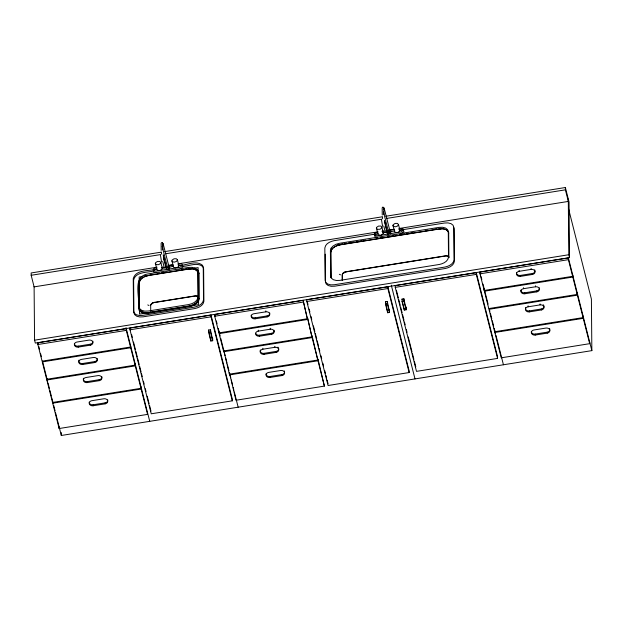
<?xml version="1.0" encoding="UTF-8"?>
<svg xmlns="http://www.w3.org/2000/svg" width="623" height="623" viewBox="0 0 623 623"><rect width="100%" height="100%" fill="white"/><g stroke="black" fill="none" stroke-linecap="round" stroke-linejoin="round"><path stroke-width="0.93" d="M161.116 243.172L161.186 250.384M382.172 207.817L382.249 215.028M196.081 269.214L198.293 270.927L199.087 273.248L199.313 298.744C198.628 303.565 193.504 305.854 189.236 306.734L148.71 313.221L144.824 313.353L141.53 312.497L139.311 310.776L138.524 308.463C140.393 297.817 131.655 276.425 147.97 273.933L188.496 267.446L192.024 267.329L195.022 268.108L197.032 269.666L197.756 271.768L197.982 297.264C197.359 301.657 192.694 303.728 188.824 304.538L148.297 311.017L144.762 311.142L141.764 310.363L139.754 308.798L139.03 306.695L138.804 281.199M139.17 282.647C139.801 278.263 144.458 276.184 148.336 275.382L188.862 268.895L192.39 268.778L195.388 269.557L197.398 271.114L198.169 273.396L199.087 273.248M198.348 298.713L197.709 301.221L195.731 303.417L192.748 305.153L189.228 306.158L189.236 306.734M330.797 252.183C331.428 247.79 336.085 245.719 339.963 244.909M158.958 270.623L157.074 269.985L155.329 263.474L155.594 262.68L157.463 261.442L159.807 261.403L160.859 262.594L162.323 268.388L162.058 269.183L160.189 270.429M156.794 269.268L156.926 268.871M160.859 262.594L160.586 263.389L158.725 264.635L156.381 264.674L155.329 263.474M175.538 267.968L173.653 267.329L171.909 260.827L172.174 260.025L174.043 258.786L176.379 258.747L177.438 259.939L178.902 265.733L178.637 266.535L176.768 267.773M169.604 269.167L163.312 244.341L161.848 242.479M173.373 266.621L173.506 266.223M177.438 259.939L176.41 261.465L174.074 262.174L172.189 261.535L171.909 260.827M380.014 235.268L378.13 234.63L376.385 228.127L376.65 227.325L378.519 226.087L380.863 226.048L381.915 227.239L383.379 233.033L382.351 234.56L381.245 235.073M377.85 233.921L378.122 233.119M381.915 227.239L380.887 228.766L379.781 229.28L377.437 229.319L376.385 228.127M396.594 232.62L394.709 231.974L392.965 225.471L393.23 224.677L395.099 223.431L397.443 223.392L398.494 224.591L399.958 230.385L399.693 231.18L397.824 232.418M390.294 232.363L390.621 233.913L390.348 233.321M394.429 231.265L394.702 230.471M398.494 224.591L397.466 226.11L395.13 226.827L393.245 226.18L392.965 225.471M342.331 280.498L342.284 274.836L342.767 273.598L345.944 271.924L445.422 256.014L447.267 256.03L448.872 257.206M197.662 301.049L195.684 303.245L192.709 304.982L189.19 305.986L148.663 312.466L145.128 312.59L142.13 311.812L140.12 310.246M162.58 244.823L162.245 245.08L162.813 243.468L162.782 249.901M383.636 209.476L383.301 209.725L383.869 208.113L383.838 214.553M152.331 302.996L154.364 302.334L152.526 303.175L150.322 305.535M343.919 272.36L345.944 271.924M155.859 267.68L153.702 268.684L153.18 270.234L153.725 270.849L155.89 271.161L179.837 267.329L182.523 265.546L181.971 264.16L181.005 263.833L177.89 264.16M180.203 268.778L182.889 266.994L182.337 265.608L180.172 265.297M376.915 232.324L374.766 233.329L374.236 234.108L374.781 235.494L376.946 235.806L400.893 231.974L403.579 230.191L403.034 228.805L402.061 228.477L398.946 228.805M401.259 233.423L403.945 231.639L403.4 230.253L401.228 229.942M144.497 276.082L146.047 275.639M148.375 275.553C144.497 276.355 139.84 278.434 139.217 282.819L138.298 282.967M337.627 244.995L339.177 244.551M160.859 252.214L31.15 272.96L31.173 275.28L34.101 286.868L157.089 267.197M164.706 251.599L381.852 216.874M385.699 216.259L565.373 187.523L569.04 202.008L569.531 257.634L35.309 343.071L34.569 340.174L34.101 286.463M31.173 275.28L160.882 254.534M165.687 253.763L381.876 219.187M386.681 218.424L565.396 189.836L565.373 187.523M172.462 264.736L168.623 265.351A1.877 1.137 -14.2 0 1 169.012 266.901A1.877 1.137 -14.2 0 1 166.575 267.641A1.877 1.137 -14.2 0 1 165.819 266.255M178.225 263.817L378.083 231.849M381.922 231.234L383.846 230.931M388.651 230.16L394.414 229.241M399.218 228.47L568.324 201.424L565.396 189.836M173.101 264.923L168.311 265.686A1.41 0.857 -14.2 0 1 168.631 266.8A1.41 0.857 -14.2 0 1 166.8 267.353A1.41 0.857 -14.2 0 1 166.24 266.309M389.367 230.331L394.157 229.568M161.972 268.209L165.804 267.594M168.677 267.135L173.467 266.371M178.256 265.608C185.989 265.772 195.645 259.643 202.53 265.305L203.254 267.407L203.534 299.858C202.911 304.25 198.254 306.321 194.376 307.131L142.799 315.378L139.272 315.503L136.273 314.724L134.257 313.159L133.532 311.056L133.252 278.606C135.915 269.136 148.998 271.332 156.225 269.128L154.068 270.133L153.554 271.683L154.091 272.298L156.256 272.609M383.028 232.854L386.86 232.239M390.691 231.631L394.523 231.016M399.312 230.253L444.518 223.018L448.046 222.902L451.052 223.68L453.061 225.238L453.785 227.34L454.066 259.791C453.443 264.175 448.786 266.255 444.908 267.057L334.38 284.734L330.852 284.859L327.854 284.08L325.837 282.523L325.12 280.412L324.832 247.97C325.455 243.577 330.112 241.506 333.99 240.696L377.281 233.773L374.602 235.556L375.147 236.942L377.312 237.254M153.281 271.106C146.802 272.633 135.65 271.683 133.618 280.054L133.906 312.505L134.623 314.607L136.639 316.173L139.638 316.951L143.165 316.827L194.742 308.58C198.62 307.77 203.277 305.698 203.9 301.306L203.62 268.856L202.896 266.753C197.351 261.753 189.267 266.185 182.897 266.371M150.26 274.673L152.144 274.369M157.798 273.466L159.683 273.162M161.567 272.866L163.452 272.562M165.336 272.259L167.221 271.955M177.586 270.304L179.471 270M181.355 269.697L183.248 269.393M185.132 269.097L187.017 268.793M340.913 244.177L342.821 243.873M344.737 243.57L346.653 243.258M348.561 242.954L350.476 242.651M352.392 242.347L354.3 242.036M356.216 241.732L358.132 241.428M360.039 241.117L361.955 240.813M363.871 240.509L365.779 240.205M380.131 237.908L382.039 237.604M387.779 236.685L389.694 236.382M391.602 236.07L393.518 235.767M395.434 235.463L397.342 235.151M399.257 234.848L401.173 234.544M403.081 234.24L404.997 233.929M406.912 233.625L408.82 233.321M410.736 233.01L412.652 232.706M426.039 230.565L427.954 230.261M434.652 229.186L436.559 228.882M142.021 276.573L139.163 277.025L139.49 314.109L198.441 304.686L198.114 267.602L194.314 268.209M144.871 276.114L192.414 268.513M336.498 245.462L440.975 228.758M154.364 302.568L194.89 296.089L196.736 296.104L198.34 297.272M138.524 308.463L139.443 308.315M198.394 298.892L199.313 298.744M34.569 340.174L568.791 254.737L568.301 199.111M129.966 328.048L211.018 315.082L232.278 399.094L232.293 400.83L151.233 413.797L129.981 329.785L129.966 328.048L130.433 329.91M303.121 300.356L214.701 314.49L214.717 316.235L218.93 332.892L307.357 318.75L303.121 300.356L307.357 318.75M387.864 286.798L306.812 299.764L306.82 301.501L328.08 385.512L409.14 372.546L409.124 370.81L387.864 286.798L387.88 288.535L409.14 372.546M476.284 272.656L395.231 285.622L395.247 287.359L416.507 371.37L497.559 358.404L497.543 356.668L476.284 272.656L476.299 274.393L497.559 358.404M37.871 344.519L126.29 330.377L126.274 328.633L37.855 342.775L37.871 344.519L42.084 361.176L130.511 347.034L130.495 345.29M129.981 329.785L211.033 316.819L211.018 315.082M214.717 316.235L303.136 302.093M306.82 301.501L387.88 288.535M395.247 287.359L476.299 274.393M479.983 273.809L568.41 259.666L568.394 257.93L479.967 272.072L479.983 273.809L484.203 290.466L572.623 276.324L572.607 274.587M265.834 311.827L253.857 313.743A3.286 2.585 -0.5 0 0 251.271 316.788A3.286 2.585 -0.5 0 0 255.142 318.812L267.111 316.897A3.286 2.585 -0.5 0 0 269.697 313.844A3.286 2.585 -0.5 0 0 265.834 311.827L265.826 310.854M519.123 271.317L531.1 269.401A3.286 2.585 -0.5 0 1 534.962 271.418A3.286 2.585 -0.5 0 1 532.385 274.47L520.407 276.386A3.286 2.585 -0.5 0 1 516.545 274.369A3.286 2.585 -0.5 0 1 519.123 271.317L519.115 270.343M74.363 343.429A3.286 2.585 -0.5 0 0 78.288 346.123L90.257 344.208A3.286 2.585 -0.5 0 0 92.843 341.155M251.209 315.145A3.286 2.585 -0.5 0 0 255.134 317.839L267.103 315.923A3.286 2.585 -0.5 0 0 269.689 312.871M516.483 272.718A3.286 2.585 -0.5 0 0 520.4 275.413L532.377 273.497A3.286 2.585 -0.5 0 0 534.682 269.814M78.296 347.097L90.265 345.181A3.286 2.585 -0.5 0 0 92.85 342.128A3.286 2.585 -0.5 0 0 88.988 340.111L77.011 342.027A3.286 2.585 -0.5 0 0 74.425 345.072A3.286 2.585 -0.5 0 0 78.296 347.097L78.288 346.123M208.619 330.019L210.465 329.723L212.498 339.426L212.482 337.689L212.661 338.414L212.684 340.734L210.839 341.022L208.643 332.332L208.619 330.019L210.652 339.722M385.466 301.734L387.311 301.439L389.344 311.142L389.328 309.405L389.507 310.129L389.531 312.45L387.685 312.746L385.489 304.055L385.466 301.734L387.498 311.438M405.923 308.494L405.908 306.757L406.11 309.795L404.265 310.09L402.069 301.4L402.045 299.079L403.891 298.791L405.923 308.494L404.078 308.79L402.248 301.548M208.643 332.332L210.481 332.043L210.465 329.723M385.489 304.055L387.327 303.759L387.311 301.439M402.069 301.4L403.906 301.104L403.891 298.791M130.674 346.014L130.69 347.759L42.271 361.901L46.67 379.282L135.09 365.14L135.074 363.396M307.536 319.474L219.117 333.617L223.509 350.998L311.936 336.856L307.521 317.738L311.936 336.856M577.186 292.693L577.202 294.43L488.782 308.572L484.383 291.19L572.81 277.048L572.794 275.311M258.257 331.125L270.226 329.209A3.286 2.585 -0.5 0 1 274.097 331.226A3.286 2.585 -0.5 0 1 271.511 334.278L259.542 336.194A3.286 2.585 -0.5 0 1 255.671 334.169A3.286 2.585 -0.5 0 1 258.257 331.125L258.249 330.151M523.522 288.698L535.5 286.782A3.286 2.585 -0.5 0 1 539.362 288.799A3.286 2.585 -0.5 0 1 536.785 291.852L524.807 293.768A3.286 2.585 -0.5 0 1 520.945 291.751A3.286 2.585 -0.5 0 1 523.522 288.698L523.515 287.725M78.926 360.149A3.286 2.585 -0.5 0 0 79.573 362.679A3.286 2.585 -0.5 0 0 82.688 363.505L94.657 361.589A3.286 2.585 -0.5 0 0 97.243 358.536M255.664 333.204A3.286 2.585 -0.5 0 0 259.526 335.221L271.503 333.305A3.286 2.585 -0.5 0 0 274.089 330.252M520.875 290.1A3.286 2.585 -0.5 0 0 524.8 292.794L536.769 290.879A3.286 2.585 -0.5 0 0 539.354 287.834M82.695 364.478L94.665 362.563A3.286 2.585 -0.5 0 0 97.25 359.51A3.286 2.585 -0.5 0 0 93.38 357.493L81.411 359.409A3.286 2.585 -0.5 0 0 78.825 362.454A3.286 2.585 -0.5 0 0 82.695 364.478L82.688 363.505M140.938 386.572L140.954 388.316L52.534 402.458L46.85 380.007L135.277 365.865L135.261 364.12M223.696 351.722L312.115 337.58L312.107 335.836L317.8 360.032L229.381 374.174L223.68 349.978M577.373 293.417L577.389 295.154L488.962 309.296L494.646 331.748L583.066 317.605L583.05 315.869M262.836 349.23L274.813 347.315A3.286 2.585 -0.5 0 1 278.676 349.332A3.286 2.585 -0.5 0 1 276.09 352.384L264.121 354.3A3.286 2.585 -0.5 0 1 260.258 352.275A3.286 2.585 -0.5 0 1 262.836 349.23L262.828 348.257M528.109 306.804L540.079 304.888A3.286 2.585 -0.5 0 1 543.941 306.905A3.286 2.585 -0.5 0 1 541.364 309.958L529.386 311.874A3.286 2.585 -0.5 0 1 525.524 309.849A3.286 2.585 -0.5 0 1 528.109 306.804L528.094 305.831M83.513 378.254A3.286 2.585 -0.5 0 0 84.152 380.785A3.286 2.585 -0.5 0 0 87.267 381.611L99.236 379.695A3.286 2.585 -0.5 0 0 101.822 376.642M260.359 349.97A3.286 2.585 -0.5 0 0 260.998 352.509A3.286 2.585 -0.5 0 0 264.113 353.327L276.082 351.411A3.286 2.585 -0.5 0 0 277.913 347.159M525.516 308.883A3.286 2.585 -0.5 0 0 529.379 310.9L541.356 308.985A3.286 2.585 -0.5 0 0 543.824 307.271A3.286 2.585 -0.5 0 0 543.186 304.74M87.275 382.584L99.252 380.669A3.286 2.585 -0.5 0 0 101.829 377.616A3.286 2.585 -0.5 0 0 97.967 375.599L85.99 377.515A3.286 2.585 -0.5 0 0 83.412 380.56A3.286 2.585 -0.5 0 0 87.275 382.584L87.267 381.611M141.125 387.296L141.141 389.04L52.714 403.182L59.13 428.531L147.55 414.388L147.534 412.644M229.56 374.898L317.987 360.756L317.971 359.012L324.396 386.104L235.977 400.246L229.544 373.154M589.654 341.941L589.67 343.678L501.242 357.82L494.826 332.472L583.253 318.33L583.237 316.593M89.206 402.092A3.286 2.585 -0.5 0 0 93.131 404.786L105.1 402.871A3.286 2.585 -0.5 0 0 107.686 399.818M266.052 373.808A3.286 2.585 -0.5 0 0 269.977 376.502L281.946 374.587A3.286 2.585 -0.5 0 0 284.259 370.895M531.326 331.381A3.286 2.585 -0.5 0 0 535.243 334.076L547.22 332.16A3.286 2.585 -0.5 0 0 549.86 329.785M93.139 405.76L105.116 403.844A3.286 2.585 -0.5 0 0 107.693 400.791A3.286 2.585 -0.5 0 0 103.831 398.775L91.854 400.69A3.286 2.585 -0.5 0 0 89.276 403.735A3.286 2.585 -0.5 0 0 93.139 405.76L93.131 404.786M269.985 377.476L281.954 375.56A3.286 2.585 -0.5 0 0 284.54 372.507A3.286 2.585 -0.5 0 0 280.677 370.49L268.7 372.406A3.286 2.585 -0.5 0 0 266.122 375.451A3.286 2.585 -0.5 0 0 269.985 377.476L269.977 376.502M535.25 335.049L547.228 333.134A3.286 2.585 -0.5 0 0 549.805 330.081A3.286 2.585 -0.5 0 0 545.943 328.064L533.973 329.98A3.286 2.585 -0.5 0 0 531.388 333.025A3.286 2.585 -0.5 0 0 535.25 335.049L535.243 334.076M55.548 412.706L61.311 435.477L591.85 350.632L591.398 299.056L568.394 208.144M441.372 228.353L439.433 228.423L439.433 228.999L442.961 228.882L445.967 229.661L447.976 231.219M190.84 268.427L192.78 268.357M188.901 269.074L192.429 268.949L195.435 269.728L197.444 271.285M382.452 207.327L383.441 207.381L384.368 208.985L389.92 230.868M383.129 207.358L384.002 208.191L382.904 207.124M162.073 242.713L162.946 243.546L162.377 242.729M339.348 274.284L340.532 274.844M147.768 304.927L148.944 305.48M398.907 229.186L399.958 230.385M390.232 233.275L390.66 233.812M382.717 232.083L383.379 233.033M161.653 267.438L162.323 268.388M384.446 220.659L387.895 234.256M178.622 265.024L178.902 265.733M453.427 226.686L454.151 228.789L454.432 261.239C453.809 265.624 449.152 267.703 445.274 268.505L334.746 286.183L331.218 286.307L328.22 285.529L326.203 283.971L325.486 281.861L325.245 254.184M448.7 233.321L447.929 231.047L445.92 229.482L442.922 228.711L439.394 228.828L339.917 244.738C336.038 245.548 331.381 247.619 330.758 252.004L330.984 277.5M139.396 308.144L140.159 310.425L142.176 311.983L145.175 312.762L148.702 312.637L148.71 313.221M568.791 254.737L569.531 257.634M568.371 257.844L591.85 350.632M568.41 259.666L572.623 276.324M572.81 277.048L577.202 294.43M577.389 295.154L583.066 317.605M583.253 318.33L589.67 343.678M479.951 271.986L480.676 274.844M481.135 276.667L481.844 279.478M483.012 284.096L488.074 304.086M489.187 308.494L489.912 311.344M490.387 313.221L491.804 318.844M492.279 320.72L493.681 326.265M494.179 328.22L495.526 333.546M496.001 335.423L503.431 364.774M390.387 230.845L390.753 232.293M383.472 211.929L389.048 233.983M386.704 231.429L387.07 232.877M403.906 301.104L406.11 309.795M384.461 221.025L386.665 231.133A1.41 0.857 -14.2 0 1 385.326 232.41L383.784 225.978M402.045 299.079L402.232 299.803M396.415 290.287L398.299 297.755M398.775 299.624L400.192 305.223M400.667 307.092L402.084 312.691M402.551 314.56L403.969 320.16M404.444 322.029L405.152 324.824M406.336 329.497L407.045 332.293M408.221 336.965L411.998 351.894M412.473 353.763L413.89 359.362M414.365 361.231L415.782 366.83M391.291 285.186L415.004 378.916M387.327 303.759L389.531 312.45M307.279 301.633L307.988 304.429M309.172 309.101L309.88 311.897M311.056 316.562L311.765 319.365M313.424 325.899L314.841 331.498M315.308 333.367L316.725 338.967M317.2 340.836L318.618 346.435M319.093 348.304L319.801 351.099M320.977 355.772L321.686 358.568M322.87 363.24L323.578 366.036M324.762 370.708L325.471 373.504M325.938 375.373L326.647 378.177M327.122 380.038L328.064 383.776M312.115 337.58L317.8 360.032M317.987 360.756L324.396 386.104M214.678 314.413L215.169 316.344M216.337 320.97L217.053 323.781M218.214 328.376L220.137 335.968M220.721 338.281L225.113 355.647M225.573 357.462L227.013 363.147M227.465 364.946L228.906 370.646M229.381 372.515L230.736 377.85M231.281 380.014L232.636 385.364M233.181 387.514L233.89 390.325M234.295 391.937L238.157 407.193M211.033 316.819L232.293 400.83M210.481 332.043L212.684 340.734M169.331 266.192L169.697 267.641M162.182 246.365L167.532 267.501M163.382 256.014L166.645 268.879M165.609 266.488L163.171 254.768M165.64 266.784L166.006 268.233A1.877 1.137 -14.2 0 0 168.662 268.856A1.877 1.137 -14.2 0 0 168.997 266.846M164.27 267.765L162.728 261.333M131.617 334.582L132.325 337.378M133.509 342.05L135.393 349.519M135.869 351.38L137.286 356.987M137.761 358.848L139.17 364.455M139.645 366.316L141.063 371.915M141.538 373.784L142.246 376.588M143.422 381.253L144.131 384.056M145.315 388.721L146.023 391.524M147.207 396.189L149.092 403.657M149.567 405.526L150.984 411.125M126.017 327.612L149.738 421.335M126.29 330.377L130.511 347.034M130.69 347.759L135.09 365.14M135.277 365.865L140.954 388.316M141.141 389.04L147.55 414.388M37.832 342.689L38.322 344.628M38.782 346.443L39.498 349.254M40.666 353.88L41.391 356.753M42.489 361.075L46.375 376.432M47.558 381.12L46.834 378.262L46.85 380.007M48.033 382.997L49.451 388.62M49.926 390.489L51.351 396.119M51.826 397.988L53.251 403.611M53.726 405.487L55.073 410.83M382.584 226.375L381.533 220.005M161.528 261.73L160.477 255.36M163.818 258.934L164.153 260.733M382.335 216.625L382.577 218.603M161.279 251.972L161.521 253.958M547.22 332.16L547.228 333.134M541.356 308.985L541.364 309.958M540.071 303.915L540.079 304.888M536.769 290.879L536.785 291.852M535.492 285.809L535.5 286.782M532.377 273.497L532.385 274.47M531.092 268.427L531.1 269.401M529.379 310.9L529.386 311.874M524.8 292.794L524.807 293.768M520.4 275.413L520.407 276.386M494.818 330.735L494.826 332.472M484.367 289.454L484.383 291.19M484.188 288.729L484.203 290.466M448.685 232.286L448.872 257.704M404.249 308.549L404.265 310.09M387.67 310.425L387.685 312.746M342.292 280.327L342.237 274.657A3.754 2.274 -14.2 0 1 345.905 271.753L445.375 255.843A3.754 2.274 -14.2 0 1 448.949 256.995M330.782 250.189L331.023 277.765M281.946 374.587L281.954 375.56M276.082 351.411L276.09 352.384M274.805 346.341L274.813 347.315M271.503 333.305L271.511 334.278M270.218 328.235L270.226 329.209M267.103 315.923L267.111 316.897M264.113 353.327L264.121 354.3M259.526 335.221L259.542 336.194M255.134 317.839L255.142 318.812M229.365 372.429L229.381 374.174M218.914 331.148L218.93 332.892M210.823 338.71L210.839 341.022M150.75 311.142L150.657 305.301A3.754 2.274 -14.2 0 1 154.317 302.396L194.843 295.909A3.754 2.274 -14.2 0 1 198.418 297.062M105.1 402.871L105.116 403.844M99.236 379.695L99.252 380.669M94.657 361.589L94.665 362.563M90.257 344.208L90.265 345.181M61.288 432.557L61.311 435.477M59.115 426.786L59.13 428.531M52.519 400.714L52.534 402.458M46.655 377.538L46.67 379.282M169.09 267.36A1.41 0.857 -14.2 0 1 168.716 268.482M166.614 268.513A1.41 0.857 -14.2 0 1 166.473 268.163M385.326 232.41A1.41 0.857 -14.2 0 1 383.97 231.569M385.91 230.666A1.41 0.857 -14.2 0 1 386.392 230.829M389.788 230.557A1.41 0.857 -14.2 0 1 388.861 231.935A1.41 0.857 -14.2 0 1 387.163 231.359M388.947 229.942A1.877 1.137 -14.2 0 1 390.208 231.374A1.877 1.137 -14.2 0 1 387.405 232.223A1.877 1.137 -14.2 0 1 387.389 230.417M390.566 231.818A1.877 1.137 -14.2 0 1 388.923 233.742A1.877 1.137 -14.2 0 1 387.249 232.348M390.154 232.761A1.41 0.857 -14.2 0 1 389.78 233.127M389.227 233.384A1.41 0.857 -14.2 0 1 388.051 233.399M387.67 233.158A1.41 0.857 -14.2 0 1 387.529 232.807M165.336 266.185A1.41 0.857 -14.2 0 1 164.581 267.695A1.41 0.857 -14.2 0 1 162.915 266.917M525.462 308.206A3.286 2.585 -0.5 0 1 525.625 307.544M549.525 328.469A3.286 2.585 -0.5 0 1 549.798 329.108M331.07 248.227L330.392 250.555L330.618 276.051L331.335 278.162L333.352 279.719L336.35 280.498L339.878 280.373L439.355 264.464C443.226 263.661 447.89 261.582 448.513 257.198L448.287 231.701L447.563 229.599L445.554 228.034L442.556 227.263L439.028 227.379L339.551 243.289L336.031 244.294L333.048 246.03L331.07 248.227"/></g></svg>
